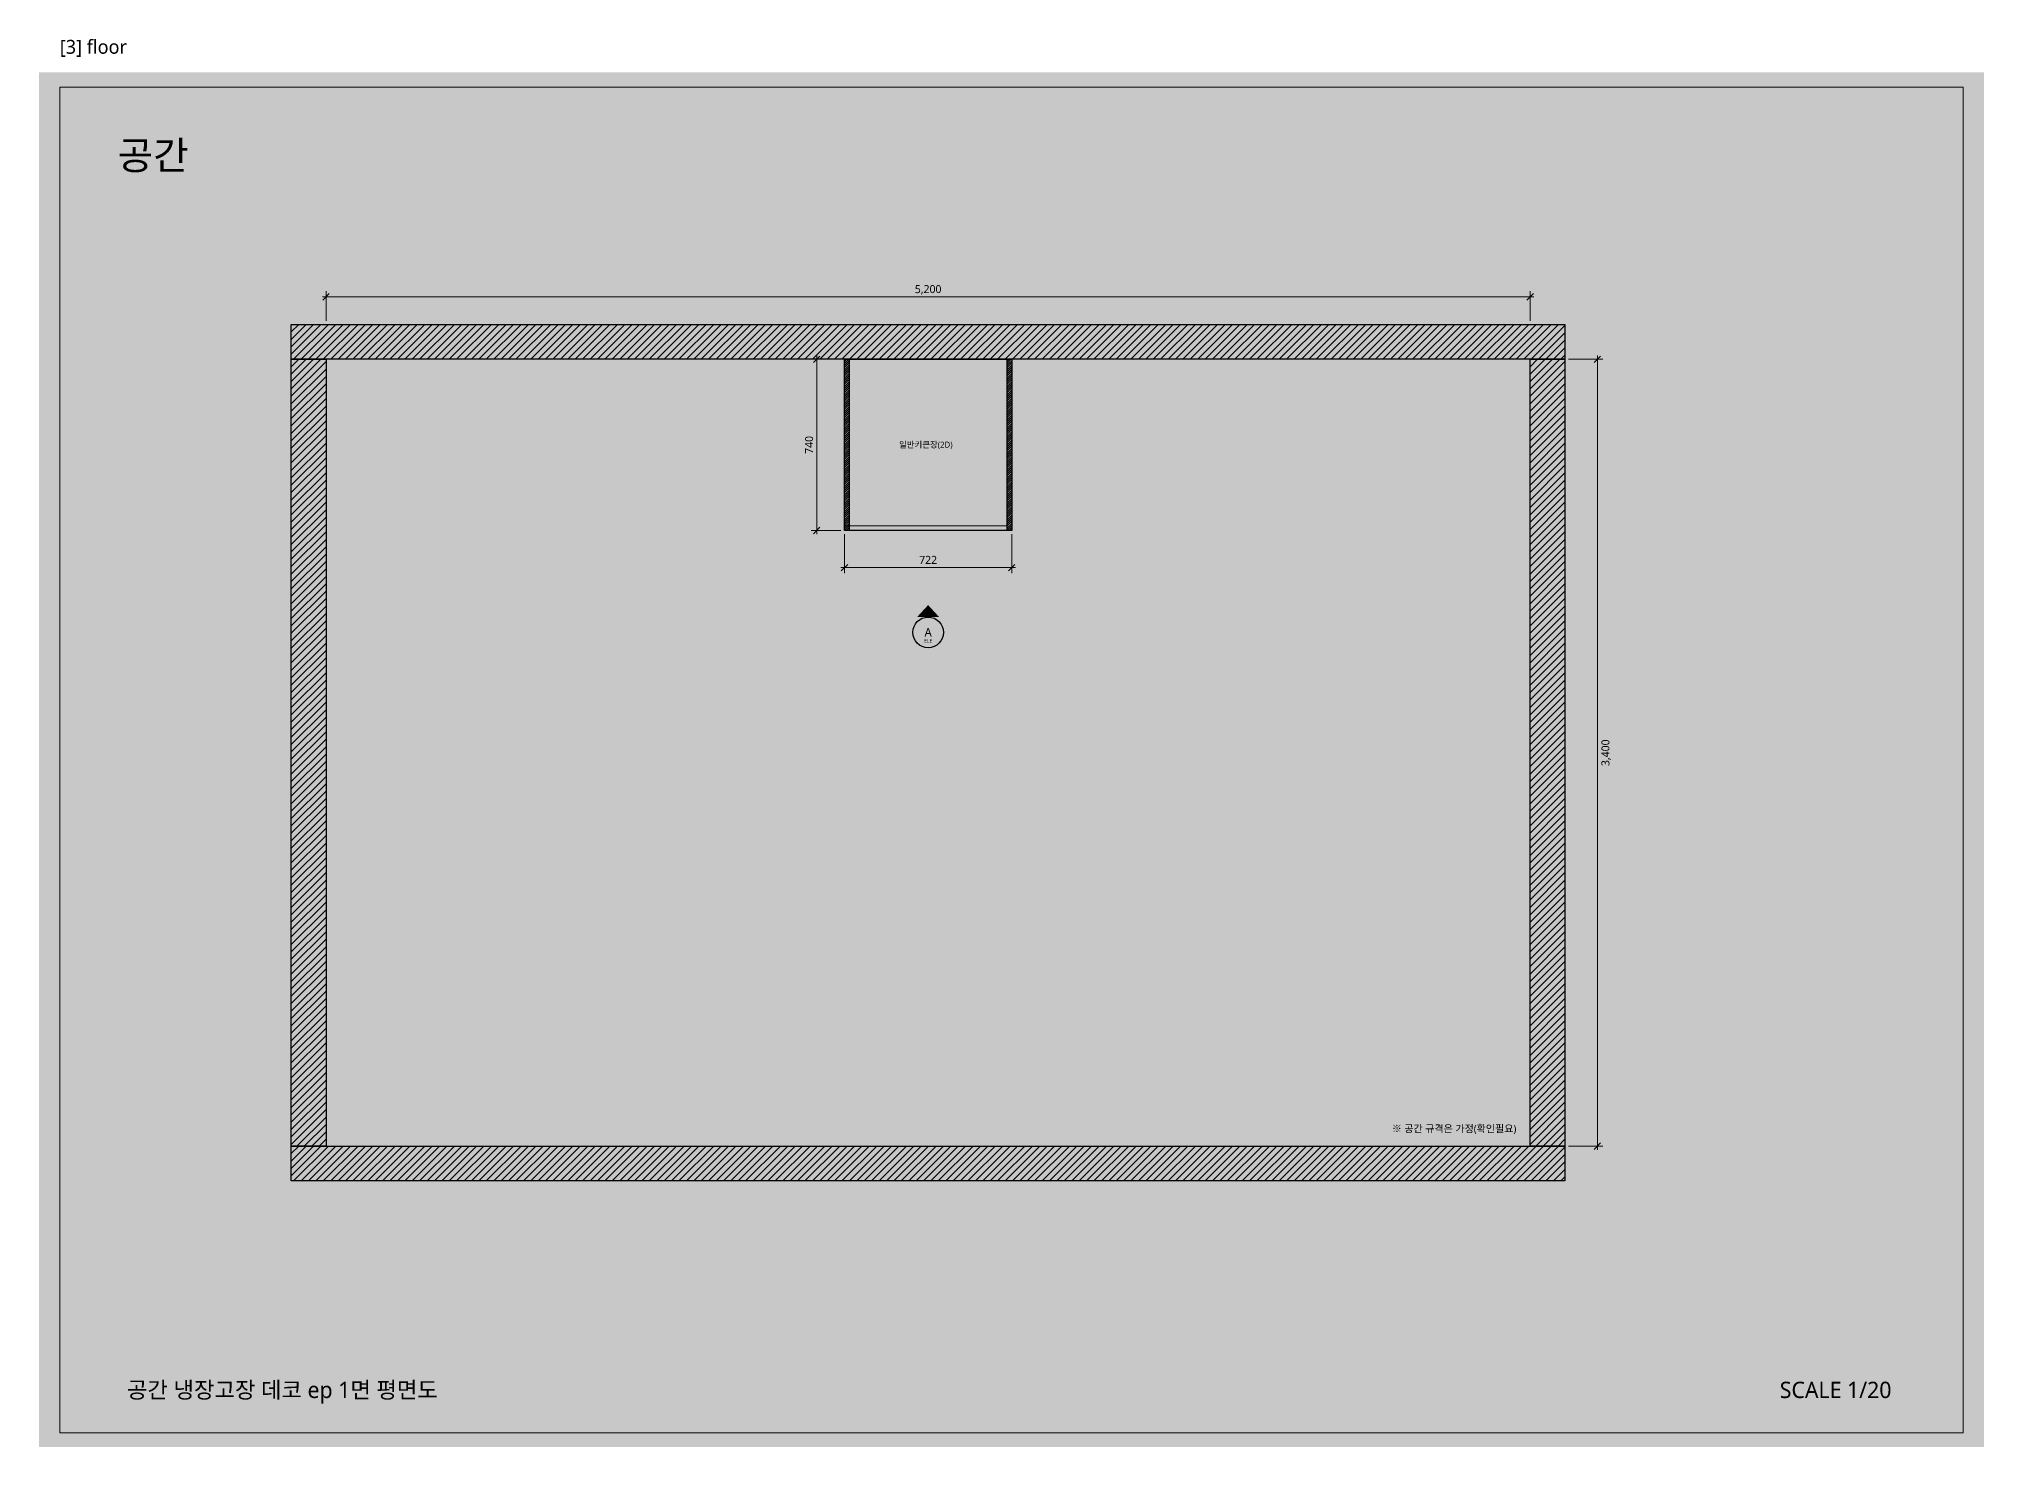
# Model space of a CAD drawing. Header units: millimetres. Extents: x 0 to 3420, y 0 to 304.
# Drawn here: x 1000 to 1420, y 0 to 304.2 of the extents above; entities that cross this region are included whole.
import ezdxf
from ezdxf.enums import TextEntityAlignment as Align

# ---------------------------------------------------------------- set-up
doc = ezdxf.new("R2010")
doc.units = ezdxf.units.MM
for name, color, linetype, lineweight, true_color in [('BG', 7, 'Continuous', 0, 0xffffff), ('DIM', 7, 'Continuous', 13, 0x969696), ('FRAME', 7, 'Continuous', 100, 0x000000), ('NOTE_RED', 7, 'Continuous', 25, 0xde0038), ('OUTLINE', 7, 'Continuous', 25, 0x000000), ('SHEET_FRAME_INFO', 7, 'Continuous', 0, 0x5a5a5a), ('TEXT', 7, 'Continuous', 13, 0x000000), ('THIN', 7, 'Continuous', 5, 0x6e6e6e)]:
    doc.layers.add(name, color=color, linetype=linetype, lineweight=lineweight, true_color=true_color)
doc.styles.add('MALGUN', font='malgun.ttf')

msp = doc.modelspace()

# ---------------------------------------------------------------- linework, layer by layer
at = {"layer": 'BG', "lineweight": 0, "true_color": 0xffffff}
msp.add_solid([(1000, 0), (1420, 0), (1000, 297), (1420, 297)], dxfattribs=at)
at = {"layer": 'DIM', "lineweight": 13, "true_color": 0x969696}
for p, q in [((1061.2, 248.5), (1322.8, 248.5)), ((1062, 243.3), (1062, 249.7)), ((1322, 243.3), (1322, 249.7)), ((1167.95, 235.8), (1167.95, 197.2)), ((1336.5, 235.8), (1336.5, 64.2)), ((1173.15, 235), (1166.75, 235)), ((1330.3, 235), (1337.7, 235)), ((1173.15, 198), (1166.75, 198)), ((1173.95, 197.2), (1173.95, 188.8)), ((1210.05, 197.2), (1210.05, 188.8)), ((1173.15, 190), (1210.85, 190)), ((1330.3, 65), (1337.7, 65))]:
    msp.add_line(p, q, dxfattribs=at)
at = {"layer": 'DIM', "lineweight": 13, "true_color": 0x5a5a5a}
for p, q in [((1061.3, 247.8), (1062.7, 249.2)), ((1321.3, 247.8), (1322.7, 249.2)), ((1167.25, 234.3), (1168.65, 235.7)), ((1335.8, 234.3), (1337.2, 235.7)), ((1167.25, 197.3), (1168.65, 198.7)), ((1173.25, 189.3), (1174.65, 190.7)), ((1209.35, 189.3), (1210.75, 190.7)), ((1335.8, 64.3), (1337.2, 65.7))]:
    msp.add_line(p, q, dxfattribs=at)
at = {"layer": 'FRAME', "lineweight": 13, "true_color": 0x000000}
msp.add_lwpolyline([(1004.5, 293.8), (1415.5, 293.8), (1415.5, 3.1), (1004.5, 3.1)], close=True, dxfattribs=at)
at = {"layer": 'OUTLINE', "lineweight": 25, "true_color": 0x000000}
for points in [[(1054.5, 242.5), (1329.5, 242.5), (1329.5, 235), (1054.5, 235)], [(1054.5, 235), (1062, 235), (1062, 65), (1054.5, 65)], [(1173.95, 235), (1174.95, 235), (1174.95, 198), (1173.95, 198)], [(1173.95, 235), (1210.05, 235), (1210.05, 198), (1173.95, 198)], [(1209.05, 235), (1210.05, 235), (1210.05, 198), (1209.05, 198)], [(1322, 235), (1329.5, 235), (1329.5, 65), (1322, 65)], [(1054.5, 65), (1329.5, 65), (1329.5, 57.5), (1054.5, 57.5)]]:
    msp.add_lwpolyline(points, close=True, dxfattribs=at)
msp.add_circle((1192, 176), 3.3, dxfattribs=at)
at = {"layer": 'OUTLINE', "lineweight": 0, "true_color": 0x000000}
msp.add_solid([(1189.6, 179.3), (1194.4, 179.3), (1192, 181.9)], dxfattribs=at)
at = {"layer": 'THIN', "lineweight": 5, "true_color": 0xa5a5a5}
for p, q in [((1054.5, 240.9), (1056.1, 242.5)), ((1054.5, 239.3), (1057.7, 242.5)), ((1054.5, 237.7), (1059.3, 242.5)), ((1054.5, 236.1), (1060.9, 242.5)), ((1055, 235), (1062.5, 242.5)), ((1056.6, 235), (1064.1, 242.5)), ((1058.2, 235), (1065.7, 242.5)), ((1059.8, 235), (1067.3, 242.5)), ((1061.4, 235), (1068.9, 242.5)), ((1063, 235), (1070.5, 242.5)), ((1064.6, 235), (1072.1, 242.5)), ((1066.2, 235), (1073.7, 242.5)), ((1067.8, 235), (1075.3, 242.5)), ((1069.4, 235), (1076.9, 242.5)), ((1071, 235), (1078.5, 242.5)), ((1072.6, 235), (1080.1, 242.5)), ((1074.2, 235), (1081.7, 242.5)), ((1075.8, 235), (1083.3, 242.5)), ((1077.4, 235), (1084.9, 242.5)), ((1079, 235), (1086.5, 242.5)), ((1080.6, 235), (1088.1, 242.5)), ((1082.2, 235), (1089.7, 242.5)), ((1083.8, 235), (1091.3, 242.5)), ((1085.4, 235), (1092.9, 242.5)), ((1087, 235), (1094.5, 242.5)), ((1088.6, 235), (1096.1, 242.5)), ((1090.2, 235), (1097.7, 242.5)), ((1091.8, 235), (1099.3, 242.5)), ((1093.4, 235), (1100.9, 242.5)), ((1095, 235), (1102.5, 242.5)), ((1096.6, 235), (1104.1, 242.5)), ((1098.2, 235), (1105.7, 242.5)), ((1099.8, 235), (1107.3, 242.5)), ((1101.4, 235), (1108.9, 242.5)), ((1103, 235), (1110.5, 242.5)), ((1104.6, 235), (1112.1, 242.5)), ((1106.2, 235), (1113.7, 242.5)), ((1107.8, 235), (1115.3, 242.5)), ((1109.4, 235), (1116.9, 242.5)), ((1111, 235), (1118.5, 242.5)), ((1112.6, 235), (1120.1, 242.5)), ((1114.2, 235), (1121.7, 242.5)), ((1115.8, 235), (1123.3, 242.5)), ((1117.4, 235), (1124.9, 242.5)), ((1119, 235), (1126.5, 242.5)), ((1120.6, 235), (1128.1, 242.5)), ((1122.2, 235), (1129.7, 242.5)), ((1123.8, 235), (1131.3, 242.5)), ((1125.4, 235), (1132.9, 242.5)), ((1127, 235), (1134.5, 242.5)), ((1128.6, 235), (1136.1, 242.5)), ((1130.2, 235), (1137.7, 242.5)), ((1131.8, 235), (1139.3, 242.5)), ((1133.4, 235), (1140.9, 242.5)), ((1135, 235), (1142.5, 242.5)), ((1136.6, 235), (1144.1, 242.5)), ((1138.2, 235), (1145.7, 242.5)), ((1139.8, 235), (1147.3, 242.5)), ((1141.4, 235), (1148.9, 242.5)), ((1143, 235), (1150.5, 242.5)), ((1144.6, 235), (1152.1, 242.5)), ((1146.2, 235), (1153.7, 242.5)), ((1147.8, 235), (1155.3, 242.5)), ((1149.4, 235), (1156.9, 242.5)), ((1151, 235), (1158.5, 242.5)), ((1152.6, 235), (1160.1, 242.5)), ((1154.2, 235), (1161.7, 242.5)), ((1155.8, 235), (1163.3, 242.5)), ((1157.4, 235), (1164.9, 242.5)), ((1159, 235), (1166.5, 242.5)), ((1160.6, 235), (1168.1, 242.5)), ((1162.2, 235), (1169.7, 242.5)), ((1163.8, 235), (1171.3, 242.5)), ((1165.4, 235), (1172.9, 242.5)), ((1167, 235), (1174.5, 242.5)), ((1168.6, 235), (1176.1, 242.5)), ((1170.2, 235), (1177.7, 242.5)), ((1171.8, 235), (1179.3, 242.5)), ((1173.4, 235), (1180.9, 242.5)), ((1175, 235), (1182.5, 242.5)), ((1176.6, 235), (1184.1, 242.5)), ((1178.2, 235), (1185.7, 242.5)), ((1179.8, 235), (1187.3, 242.5)), ((1181.4, 235), (1188.9, 242.5)), ((1183, 235), (1190.5, 242.5)), ((1184.6, 235), (1192.1, 242.5)), ((1186.2, 235), (1193.7, 242.5)), ((1187.8, 235), (1195.3, 242.5)), ((1189.4, 235), (1196.9, 242.5)), ((1191, 235), (1198.5, 242.5)), ((1192.6, 235), (1200.1, 242.5)), ((1194.2, 235), (1201.7, 242.5)), ((1195.8, 235), (1203.3, 242.5)), ((1197.4, 235), (1204.9, 242.5)), ((1199, 235), (1206.5, 242.5)), ((1200.6, 235), (1208.1, 242.5)), ((1202.2, 235), (1209.7, 242.5)), ((1203.8, 235), (1211.3, 242.5)), ((1205.4, 235), (1212.9, 242.5)), ((1207, 235), (1214.5, 242.5)), ((1208.6, 235), (1216.1, 242.5)), ((1210.2, 235), (1217.7, 242.5)), ((1211.8, 235), (1219.3, 242.5)), ((1213.4, 235), (1220.9, 242.5)), ((1215, 235), (1222.5, 242.5)), ((1216.6, 235), (1224.1, 242.5)), ((1218.2, 235), (1225.7, 242.5)), ((1219.8, 235), (1227.3, 242.5)), ((1221.4, 235), (1228.9, 242.5)), ((1223, 235), (1230.5, 242.5)), ((1224.6, 235), (1232.1, 242.5)), ((1226.2, 235), (1233.7, 242.5)), ((1227.8, 235), (1235.3, 242.5)), ((1229.4, 235), (1236.9, 242.5)), ((1231, 235), (1238.5, 242.5)), ((1232.6, 235), (1240.1, 242.5)), ((1234.2, 235), (1241.7, 242.5)), ((1235.8, 235), (1243.3, 242.5)), ((1237.4, 235), (1244.9, 242.5)), ((1239, 235), (1246.5, 242.5)), ((1240.6, 235), (1248.1, 242.5)), ((1242.2, 235), (1249.7, 242.5)), ((1243.8, 235), (1251.3, 242.5)), ((1245.4, 235), (1252.9, 242.5)), ((1247, 235), (1254.5, 242.5)), ((1248.6, 235), (1256.1, 242.5)), ((1250.2, 235), (1257.7, 242.5)), ((1251.8, 235), (1259.3, 242.5)), ((1253.4, 235), (1260.9, 242.5)), ((1255, 235), (1262.5, 242.5)), ((1256.6, 235), (1264.1, 242.5)), ((1258.2, 235), (1265.7, 242.5)), ((1259.8, 235), (1267.3, 242.5)), ((1261.4, 235), (1268.9, 242.5)), ((1263, 235), (1270.5, 242.5)), ((1264.6, 235), (1272.1, 242.5)), ((1266.2, 235), (1273.7, 242.5)), ((1267.8, 235), (1275.3, 242.5)), ((1269.4, 235), (1276.9, 242.5)), ((1271, 235), (1278.5, 242.5)), ((1272.6, 235), (1280.1, 242.5)), ((1274.2, 235), (1281.7, 242.5)), ((1275.8, 235), (1283.3, 242.5)), ((1277.4, 235), (1284.9, 242.5)), ((1279, 235), (1286.5, 242.5)), ((1280.6, 235), (1288.1, 242.5)), ((1282.2, 235), (1289.7, 242.5)), ((1283.8, 235), (1291.3, 242.5)), ((1285.4, 235), (1292.9, 242.5)), ((1287, 235), (1294.5, 242.5)), ((1288.6, 235), (1296.1, 242.5)), ((1290.2, 235), (1297.7, 242.5)), ((1291.8, 235), (1299.3, 242.5)), ((1293.4, 235), (1300.9, 242.5)), ((1295, 235), (1302.5, 242.5)), ((1296.6, 235), (1304.1, 242.5)), ((1298.2, 235), (1305.7, 242.5)), ((1299.8, 235), (1307.3, 242.5)), ((1301.4, 235), (1308.9, 242.5)), ((1303, 235), (1310.5, 242.5)), ((1304.6, 235), (1312.1, 242.5)), ((1306.2, 235), (1313.7, 242.5)), ((1307.8, 235), (1315.3, 242.5)), ((1309.4, 235), (1316.9, 242.5)), ((1311, 235), (1318.5, 242.5)), ((1312.6, 235), (1320.1, 242.5)), ((1314.2, 235), (1321.7, 242.5)), ((1315.8, 235), (1323.3, 242.5)), ((1317.4, 235), (1324.9, 242.5)), ((1319, 235), (1326.5, 242.5)), ((1320.6, 235), (1328.1, 242.5)), ((1322.2, 235), (1329.5, 242.3)), ((1323.8, 235), (1329.5, 240.7)), ((1325.4, 235), (1329.5, 239.1)), ((1327, 235), (1329.5, 237.5)), ((1328.6, 235), (1329.5, 235.9)), ((1054.5, 233.4), (1056.1, 235)), ((1054.5, 231.8), (1057.7, 235)), ((1054.5, 230.2), (1059.3, 235)), ((1054.5, 228.6), (1060.9, 235)), ((1054.5, 227), (1062, 234.5)), ((1054.5, 225.4), (1062, 232.9)), ((1054.5, 223.8), (1062, 231.3)), ((1173.95, 234.55), (1174.4, 235)), ((1173.95, 234.1), (1174.85, 235)), ((1173.95, 233.65), (1174.95, 234.65)), ((1173.95, 233.2), (1174.95, 234.2)), ((1173.95, 232.75), (1174.95, 233.75)), ((1173.95, 232.3), (1174.95, 233.3)), ((1173.95, 231.85), (1174.95, 232.85)), ((1173.95, 231.4), (1174.95, 232.4)), ((1173.95, 230.95), (1174.95, 231.95)), ((1173.95, 230.5), (1174.95, 231.5)), ((1173.95, 230.05), (1174.95, 231.05)), ((1209.05, 234.55), (1209.5, 235)), ((1209.05, 234.1), (1209.95, 235)), ((1209.05, 233.65), (1210.05, 234.65)), ((1209.05, 233.2), (1210.05, 234.2)), ((1209.05, 232.75), (1210.05, 233.75)), ((1209.05, 232.3), (1210.05, 233.3)), ((1209.05, 231.85), (1210.05, 232.85)), ((1209.05, 231.4), (1210.05, 232.4)), ((1209.05, 230.95), (1210.05, 231.95)), ((1209.05, 230.5), (1210.05, 231.5)), ((1209.05, 230.05), (1210.05, 231.05)), ((1322, 233.4), (1323.6, 235)), ((1322, 231.8), (1325.2, 235)), ((1322, 230.2), (1326.8, 235)), ((1322, 228.6), (1328.4, 235)), ((1322, 227), (1329.5, 234.5)), ((1322, 225.4), (1329.5, 232.9)), ((1322, 223.8), (1329.5, 231.3)), ((1054.5, 222.2), (1062, 229.7)), ((1054.5, 220.6), (1062, 228.1)), ((1173.95, 229.6), (1174.95, 230.6)), ((1173.95, 229.15), (1174.95, 230.15)), ((1173.95, 228.7), (1174.95, 229.7)), ((1173.95, 228.25), (1174.95, 229.25)), ((1173.95, 227.8), (1174.95, 228.8)), ((1173.95, 227.35), (1174.95, 228.35)), ((1173.95, 226.9), (1174.95, 227.9)), ((1173.95, 226.45), (1174.95, 227.45)), ((1173.95, 226), (1174.95, 227)), ((1209.05, 229.6), (1210.05, 230.6)), ((1209.05, 229.15), (1210.05, 230.15)), ((1209.05, 228.7), (1210.05, 229.7)), ((1209.05, 228.25), (1210.05, 229.25)), ((1209.05, 227.8), (1210.05, 228.8)), ((1209.05, 227.35), (1210.05, 228.35)), ((1209.05, 226.9), (1210.05, 227.9)), ((1209.05, 226.45), (1210.05, 227.45)), ((1209.05, 226), (1210.05, 227)), ((1322, 222.2), (1329.5, 229.7)), ((1322, 220.6), (1329.5, 228.1)), ((1054.5, 219), (1062, 226.5)), ((1054.5, 217.4), (1062, 224.9)), ((1054.5, 215.8), (1062, 223.3)), ((1173.95, 225.55), (1174.95, 226.55)), ((1173.95, 225.1), (1174.95, 226.1)), ((1173.95, 224.65), (1174.95, 225.65)), ((1173.95, 224.2), (1174.95, 225.2)), ((1173.95, 223.75), (1174.95, 224.75)), ((1173.95, 223.3), (1174.95, 224.3)), ((1173.95, 222.85), (1174.95, 223.85)), ((1173.95, 222.4), (1174.95, 223.4)), ((1173.95, 221.95), (1174.95, 222.95)), ((1209.05, 225.55), (1210.05, 226.55)), ((1209.05, 225.1), (1210.05, 226.1)), ((1209.05, 224.65), (1210.05, 225.65)), ((1209.05, 224.2), (1210.05, 225.2)), ((1209.05, 223.75), (1210.05, 224.75)), ((1209.05, 223.3), (1210.05, 224.3)), ((1209.05, 222.85), (1210.05, 223.85)), ((1209.05, 222.4), (1210.05, 223.4)), ((1209.05, 221.95), (1210.05, 222.95)), ((1322, 219), (1329.5, 226.5)), ((1322, 217.4), (1329.5, 224.9)), ((1322, 215.8), (1329.5, 223.3)), ((1054.5, 214.2), (1062, 221.7)), ((1054.5, 212.6), (1062, 220.1)), ((1054.5, 211), (1062, 218.5)), ((1173.95, 221.5), (1174.95, 222.5)), ((1173.95, 221.05), (1174.95, 222.05)), ((1173.95, 220.6), (1174.95, 221.6)), ((1173.95, 220.15), (1174.95, 221.15)), ((1173.95, 219.7), (1174.95, 220.7)), ((1173.95, 219.25), (1174.95, 220.25)), ((1173.95, 218.8), (1174.95, 219.8)), ((1173.95, 218.35), (1174.95, 219.35)), ((1173.95, 217.9), (1174.95, 218.9)), ((1173.95, 217.45), (1174.95, 218.45)), ((1209.05, 221.5), (1210.05, 222.5)), ((1209.05, 221.05), (1210.05, 222.05)), ((1209.05, 220.6), (1210.05, 221.6)), ((1209.05, 220.15), (1210.05, 221.15)), ((1209.05, 219.7), (1210.05, 220.7)), ((1209.05, 219.25), (1210.05, 220.25)), ((1209.05, 218.8), (1210.05, 219.8)), ((1209.05, 218.35), (1210.05, 219.35)), ((1209.05, 217.9), (1210.05, 218.9)), ((1209.05, 217.45), (1210.05, 218.45)), ((1322, 214.2), (1329.5, 221.7)), ((1322, 212.6), (1329.5, 220.1)), ((1322, 211), (1329.5, 218.5)), ((1054.5, 209.4), (1062, 216.9)), ((1054.5, 207.8), (1062, 215.3)), ((1173.95, 217), (1174.95, 218)), ((1173.95, 216.55), (1174.95, 217.55)), ((1173.95, 216.1), (1174.95, 217.1)), ((1173.95, 215.65), (1174.95, 216.65)), ((1173.95, 215.2), (1174.95, 216.2)), ((1173.95, 214.75), (1174.95, 215.75)), ((1173.95, 214.3), (1174.95, 215.3)), ((1173.95, 213.85), (1174.95, 214.85)), ((1173.95, 213.4), (1174.95, 214.4)), ((1209.05, 217), (1210.05, 218)), ((1209.05, 216.55), (1210.05, 217.55)), ((1209.05, 216.1), (1210.05, 217.1)), ((1209.05, 215.65), (1210.05, 216.65)), ((1209.05, 215.2), (1210.05, 216.2)), ((1209.05, 214.75), (1210.05, 215.75)), ((1209.05, 214.3), (1210.05, 215.3)), ((1209.05, 213.85), (1210.05, 214.85)), ((1209.05, 213.4), (1210.05, 214.4)), ((1322, 209.4), (1329.5, 216.9)), ((1322, 207.8), (1329.5, 215.3)), ((1054.5, 206.2), (1062, 213.7)), ((1054.5, 204.6), (1062, 212.1)), ((1054.5, 203), (1062, 210.5)), ((1173.95, 212.95), (1174.95, 213.95)), ((1173.95, 212.5), (1174.95, 213.5)), ((1173.95, 212.05), (1174.95, 213.05)), ((1173.95, 211.6), (1174.95, 212.6)), ((1173.95, 211.15), (1174.95, 212.15)), ((1173.95, 210.7), (1174.95, 211.7)), ((1173.95, 210.25), (1174.95, 211.25)), ((1173.95, 209.8), (1174.95, 210.8)), ((1173.95, 209.35), (1174.95, 210.35)), ((1209.05, 212.95), (1210.05, 213.95)), ((1209.05, 212.5), (1210.05, 213.5)), ((1209.05, 212.05), (1210.05, 213.05)), ((1209.05, 211.6), (1210.05, 212.6)), ((1209.05, 211.15), (1210.05, 212.15)), ((1209.05, 210.7), (1210.05, 211.7)), ((1209.05, 210.25), (1210.05, 211.25)), ((1209.05, 209.8), (1210.05, 210.8)), ((1209.05, 209.35), (1210.05, 210.35)), ((1322, 206.2), (1329.5, 213.7)), ((1322, 204.6), (1329.5, 212.1)), ((1322, 203), (1329.5, 210.5)), ((1054.5, 201.4), (1062, 208.9)), ((1054.5, 199.8), (1062, 207.3)), ((1173.95, 208.9), (1174.95, 209.9)), ((1173.95, 208.45), (1174.95, 209.45)), ((1173.95, 208), (1174.95, 209)), ((1173.95, 207.55), (1174.95, 208.55)), ((1173.95, 207.1), (1174.95, 208.1)), ((1173.95, 206.65), (1174.95, 207.65)), ((1173.95, 206.2), (1174.95, 207.2)), ((1173.95, 205.75), (1174.95, 206.75)), ((1173.95, 205.3), (1174.95, 206.3)), ((1173.95, 204.85), (1174.95, 205.85)), ((1209.05, 208.9), (1210.05, 209.9)), ((1209.05, 208.45), (1210.05, 209.45)), ((1209.05, 208), (1210.05, 209)), ((1209.05, 207.55), (1210.05, 208.55)), ((1209.05, 207.1), (1210.05, 208.1)), ((1209.05, 206.65), (1210.05, 207.65)), ((1209.05, 206.2), (1210.05, 207.2)), ((1209.05, 205.75), (1210.05, 206.75)), ((1209.05, 205.3), (1210.05, 206.3)), ((1209.05, 204.85), (1210.05, 205.85)), ((1322, 201.4), (1329.5, 208.9)), ((1322, 199.8), (1329.5, 207.3)), ((1054.5, 198.2), (1062, 205.7)), ((1054.5, 196.6), (1062, 204.1)), ((1054.5, 195), (1062, 202.5)), ((1173.95, 204.4), (1174.95, 205.4)), ((1173.95, 203.95), (1174.95, 204.95)), ((1173.95, 203.5), (1174.95, 204.5)), ((1173.95, 203.05), (1174.95, 204.05)), ((1173.95, 202.6), (1174.95, 203.6)), ((1173.95, 202.15), (1174.95, 203.15)), ((1173.95, 201.7), (1174.95, 202.7)), ((1173.95, 201.25), (1174.95, 202.25)), ((1173.95, 200.8), (1174.95, 201.8)), ((1209.05, 204.4), (1210.05, 205.4)), ((1209.05, 203.95), (1210.05, 204.95)), ((1209.05, 203.5), (1210.05, 204.5)), ((1209.05, 203.05), (1210.05, 204.05)), ((1209.05, 202.6), (1210.05, 203.6)), ((1209.05, 202.15), (1210.05, 203.15)), ((1209.05, 201.7), (1210.05, 202.7)), ((1209.05, 201.25), (1210.05, 202.25)), ((1209.05, 200.8), (1210.05, 201.8)), ((1322, 198.2), (1329.5, 205.7)), ((1322, 196.6), (1329.5, 204.1)), ((1322, 195), (1329.5, 202.5)), ((1054.5, 193.4), (1062, 200.9)), ((1054.5, 191.8), (1062, 199.3)), ((1054.5, 190.2), (1062, 197.7)), ((1173.95, 200.35), (1174.95, 201.35)), ((1173.95, 199.9), (1174.95, 200.9)), ((1173.95, 199.45), (1174.95, 200.45)), ((1173.95, 199), (1174.95, 200)), ((1173.95, 198.55), (1174.95, 199.55)), ((1173.95, 198.1), (1174.95, 199.1)), ((1174.3, 198), (1174.95, 198.65)), ((1174.75, 198), (1174.95, 198.2)), ((1209.05, 200.35), (1210.05, 201.35)), ((1209.05, 199.9), (1210.05, 200.9)), ((1209.05, 199.45), (1210.05, 200.45)), ((1209.05, 199), (1210.05, 200)), ((1209.05, 198.55), (1210.05, 199.55)), ((1209.05, 198.1), (1210.05, 199.1)), ((1209.4, 198), (1210.05, 198.65)), ((1209.85, 198), (1210.05, 198.2)), ((1322, 193.4), (1329.5, 200.9)), ((1322, 191.8), (1329.5, 199.3)), ((1322, 190.2), (1329.5, 197.7)), ((1054.5, 188.6), (1062, 196.1)), ((1054.5, 187), (1062, 194.5)), ((1322, 188.6), (1329.5, 196.1)), ((1322, 187), (1329.5, 194.5)), ((1054.5, 185.4), (1062, 192.9)), ((1054.5, 183.8), (1062, 191.3)), ((1054.5, 182.2), (1062, 189.7)), ((1322, 185.4), (1329.5, 192.9)), ((1322, 183.8), (1329.5, 191.3)), ((1322, 182.2), (1329.5, 189.7)), ((1054.5, 180.6), (1062, 188.1)), ((1054.5, 179), (1062, 186.5)), ((1054.5, 177.4), (1062, 184.9)), ((1322, 180.6), (1329.5, 188.1)), ((1322, 179), (1329.5, 186.5)), ((1322, 177.4), (1329.5, 184.9)), ((1054.5, 175.8), (1062, 183.3)), ((1054.5, 174.2), (1062, 181.7)), ((1322, 175.8), (1329.5, 183.3)), ((1322, 174.2), (1329.5, 181.7)), ((1054.5, 172.6), (1062, 180.1)), ((1054.5, 171), (1062, 178.5)), ((1054.5, 169.4), (1062, 176.9)), ((1322, 172.6), (1329.5, 180.1)), ((1322, 171), (1329.5, 178.5)), ((1322, 169.4), (1329.5, 176.9)), ((1054.5, 167.8), (1062, 175.3)), ((1054.5, 166.2), (1062, 173.7)), ((1322, 167.8), (1329.5, 175.3)), ((1322, 166.2), (1329.5, 173.7)), ((1054.5, 164.6), (1062, 172.1)), ((1054.5, 163), (1062, 170.5)), ((1054.5, 161.4), (1062, 168.9)), ((1322, 164.6), (1329.5, 172.1)), ((1322, 163), (1329.5, 170.5)), ((1322, 161.4), (1329.5, 168.9)), ((1054.5, 159.8), (1062, 167.3)), ((1054.5, 158.2), (1062, 165.7)), ((1054.5, 156.6), (1062, 164.1)), ((1322, 159.8), (1329.5, 167.3)), ((1322, 158.2), (1329.5, 165.7)), ((1322, 156.6), (1329.5, 164.1)), ((1054.5, 155), (1062, 162.5)), ((1054.5, 153.4), (1062, 160.9)), ((1322, 155), (1329.5, 162.5)), ((1322, 153.4), (1329.5, 160.9)), ((1054.5, 151.8), (1062, 159.3)), ((1054.5, 150.2), (1062, 157.7)), ((1054.5, 148.6), (1062, 156.1)), ((1322, 151.8), (1329.5, 159.3)), ((1322, 150.2), (1329.5, 157.7)), ((1322, 148.6), (1329.5, 156.1)), ((1054.5, 147), (1062, 154.5)), ((1054.5, 145.4), (1062, 152.9)), ((1054.5, 143.8), (1062, 151.3)), ((1322, 147), (1329.5, 154.5)), ((1322, 145.4), (1329.5, 152.9)), ((1322, 143.8), (1329.5, 151.3)), ((1054.5, 142.2), (1062, 149.7)), ((1054.5, 140.6), (1062, 148.1)), ((1322, 142.2), (1329.5, 149.7)), ((1322, 140.6), (1329.5, 148.1)), ((1054.5, 139), (1062, 146.5)), ((1054.5, 137.4), (1062, 144.9)), ((1054.5, 135.8), (1062, 143.3)), ((1322, 139), (1329.5, 146.5)), ((1322, 137.4), (1329.5, 144.9)), ((1322, 135.8), (1329.5, 143.3)), ((1054.5, 134.2), (1062, 141.7)), ((1054.5, 132.6), (1062, 140.1)), ((1322, 134.2), (1329.5, 141.7)), ((1322, 132.6), (1329.5, 140.1)), ((1054.5, 131), (1062, 138.5)), ((1054.5, 129.4), (1062, 136.9)), ((1054.5, 127.8), (1062, 135.3)), ((1322, 131), (1329.5, 138.5)), ((1322, 129.4), (1329.5, 136.9)), ((1322, 127.8), (1329.5, 135.3)), ((1054.5, 126.2), (1062, 133.7)), ((1054.5, 124.6), (1062, 132.1)), ((1054.5, 123), (1062, 130.5)), ((1322, 126.2), (1329.5, 133.7)), ((1322, 124.6), (1329.5, 132.1)), ((1322, 123), (1329.5, 130.5)), ((1054.5, 121.4), (1062, 128.9)), ((1054.5, 119.8), (1062, 127.3)), ((1322, 121.4), (1329.5, 128.9)), ((1322, 119.8), (1329.5, 127.3)), ((1054.5, 118.2), (1062, 125.7)), ((1054.5, 116.6), (1062, 124.1)), ((1054.5, 115), (1062, 122.5)), ((1322, 118.2), (1329.5, 125.7)), ((1322, 116.6), (1329.5, 124.1)), ((1322, 115), (1329.5, 122.5)), ((1054.5, 113.4), (1062, 120.9)), ((1054.5, 111.8), (1062, 119.3)), ((1054.5, 110.2), (1062, 117.7)), ((1322, 113.4), (1329.5, 120.9)), ((1322, 111.8), (1329.5, 119.3)), ((1322, 110.2), (1329.5, 117.7)), ((1054.5, 108.6), (1062, 116.1)), ((1054.5, 107), (1062, 114.5)), ((1322, 108.6), (1329.5, 116.1)), ((1322, 107), (1329.5, 114.5)), ((1054.5, 105.4), (1062, 112.9)), ((1054.5, 103.8), (1062, 111.3)), ((1054.5, 102.2), (1062, 109.7)), ((1322, 105.4), (1329.5, 112.9)), ((1322, 103.8), (1329.5, 111.3)), ((1322, 102.2), (1329.5, 109.7)), ((1054.5, 100.6), (1062, 108.1)), ((1054.5, 99), (1062, 106.5)), ((1322, 100.6), (1329.5, 108.1)), ((1322, 99), (1329.5, 106.5)), ((1054.5, 97.4), (1062, 104.9)), ((1054.5, 95.8), (1062, 103.3)), ((1054.5, 94.2), (1062, 101.7)), ((1322, 97.4), (1329.5, 104.9)), ((1322, 95.8), (1329.5, 103.3)), ((1322, 94.2), (1329.5, 101.7)), ((1054.5, 92.6), (1062, 100.1)), ((1054.5, 91), (1062, 98.5)), ((1054.5, 89.4), (1062, 96.9)), ((1322, 92.6), (1329.5, 100.1)), ((1322, 91), (1329.5, 98.5)), ((1322, 89.4), (1329.5, 96.9)), ((1054.5, 87.8), (1062, 95.3)), ((1054.5, 86.2), (1062, 93.7)), ((1322, 87.8), (1329.5, 95.3)), ((1322, 86.2), (1329.5, 93.7)), ((1054.5, 84.6), (1062, 92.1)), ((1054.5, 83), (1062, 90.5)), ((1054.5, 81.4), (1062, 88.9)), ((1322, 84.6), (1329.5, 92.1)), ((1322, 83), (1329.5, 90.5)), ((1322, 81.4), (1329.5, 88.9)), ((1054.5, 79.8), (1062, 87.3)), ((1054.5, 78.2), (1062, 85.7)), ((1054.5, 76.6), (1062, 84.1)), ((1322, 79.8), (1329.5, 87.3)), ((1322, 78.2), (1329.5, 85.7)), ((1322, 76.6), (1329.5, 84.1)), ((1054.5, 75), (1062, 82.5)), ((1054.5, 73.4), (1062, 80.9)), ((1322, 75), (1329.5, 82.5)), ((1322, 73.4), (1329.5, 80.9)), ((1054.5, 71.8), (1062, 79.3)), ((1054.5, 70.2), (1062, 77.7)), ((1054.5, 68.6), (1062, 76.1)), ((1322, 71.8), (1329.5, 79.3)), ((1322, 70.2), (1329.5, 77.7)), ((1322, 68.6), (1329.5, 76.1)), ((1054.5, 67), (1062, 74.5)), ((1054.5, 65.4), (1062, 72.9)), ((1322, 67), (1329.5, 74.5)), ((1322, 65.4), (1329.5, 72.9)), ((1055.7, 65), (1062, 71.3)), ((1057.3, 65), (1062, 69.7)), ((1058.9, 65), (1062, 68.1)), ((1323.2, 65), (1329.5, 71.3)), ((1324.8, 65), (1329.5, 69.7)), ((1326.4, 65), (1329.5, 68.1)), ((1054.5, 63.4), (1056.1, 65)), ((1054.5, 61.8), (1057.7, 65)), ((1054.5, 60.2), (1059.3, 65)), ((1054.5, 58.6), (1060.9, 65)), ((1055, 57.5), (1062.5, 65)), ((1056.6, 57.5), (1064.1, 65)), ((1058.2, 57.5), (1065.7, 65)), ((1059.8, 57.5), (1067.3, 65)), ((1060.5, 65), (1062, 66.5)), ((1061.4, 57.5), (1068.9, 65)), ((1063, 57.5), (1070.5, 65)), ((1064.6, 57.5), (1072.1, 65)), ((1066.2, 57.5), (1073.7, 65)), ((1067.8, 57.5), (1075.3, 65)), ((1069.4, 57.5), (1076.9, 65)), ((1071, 57.5), (1078.5, 65)), ((1072.6, 57.5), (1080.1, 65)), ((1074.2, 57.5), (1081.7, 65)), ((1075.8, 57.5), (1083.3, 65)), ((1077.4, 57.5), (1084.9, 65)), ((1079, 57.5), (1086.5, 65)), ((1080.6, 57.5), (1088.1, 65)), ((1082.2, 57.5), (1089.7, 65)), ((1083.8, 57.5), (1091.3, 65)), ((1085.4, 57.5), (1092.9, 65)), ((1087, 57.5), (1094.5, 65)), ((1088.6, 57.5), (1096.1, 65)), ((1090.2, 57.5), (1097.7, 65)), ((1091.8, 57.5), (1099.3, 65)), ((1093.4, 57.5), (1100.9, 65)), ((1095, 57.5), (1102.5, 65)), ((1096.6, 57.5), (1104.1, 65)), ((1098.2, 57.5), (1105.7, 65)), ((1099.8, 57.5), (1107.3, 65)), ((1101.4, 57.5), (1108.9, 65)), ((1103, 57.5), (1110.5, 65)), ((1104.6, 57.5), (1112.1, 65)), ((1106.2, 57.5), (1113.7, 65)), ((1107.8, 57.5), (1115.3, 65)), ((1109.4, 57.5), (1116.9, 65)), ((1111, 57.5), (1118.5, 65)), ((1112.6, 57.5), (1120.1, 65)), ((1114.2, 57.5), (1121.7, 65)), ((1115.8, 57.5), (1123.3, 65)), ((1117.4, 57.5), (1124.9, 65)), ((1119, 57.5), (1126.5, 65)), ((1120.6, 57.5), (1128.1, 65)), ((1122.2, 57.5), (1129.7, 65)), ((1123.8, 57.5), (1131.3, 65)), ((1125.4, 57.5), (1132.9, 65)), ((1127, 57.5), (1134.5, 65)), ((1128.6, 57.5), (1136.1, 65)), ((1130.2, 57.5), (1137.7, 65)), ((1131.8, 57.5), (1139.3, 65)), ((1133.4, 57.5), (1140.9, 65)), ((1135, 57.5), (1142.5, 65)), ((1136.6, 57.5), (1144.1, 65)), ((1138.2, 57.5), (1145.7, 65)), ((1139.8, 57.5), (1147.3, 65)), ((1141.4, 57.5), (1148.9, 65)), ((1143, 57.5), (1150.5, 65)), ((1144.6, 57.5), (1152.1, 65)), ((1146.2, 57.5), (1153.7, 65)), ((1147.8, 57.5), (1155.3, 65)), ((1149.4, 57.5), (1156.9, 65)), ((1151, 57.5), (1158.5, 65)), ((1152.6, 57.5), (1160.1, 65)), ((1154.2, 57.5), (1161.7, 65)), ((1155.8, 57.5), (1163.3, 65)), ((1157.4, 57.5), (1164.9, 65)), ((1159, 57.5), (1166.5, 65)), ((1160.6, 57.5), (1168.1, 65)), ((1162.2, 57.5), (1169.7, 65)), ((1163.8, 57.5), (1171.3, 65)), ((1165.4, 57.5), (1172.9, 65)), ((1167, 57.5), (1174.5, 65)), ((1168.6, 57.5), (1176.1, 65)), ((1170.2, 57.5), (1177.7, 65)), ((1171.8, 57.5), (1179.3, 65)), ((1173.4, 57.5), (1180.9, 65)), ((1175, 57.5), (1182.5, 65)), ((1176.6, 57.5), (1184.1, 65)), ((1178.2, 57.5), (1185.7, 65)), ((1179.8, 57.5), (1187.3, 65)), ((1181.4, 57.5), (1188.9, 65)), ((1183, 57.5), (1190.5, 65)), ((1184.6, 57.5), (1192.1, 65)), ((1186.2, 57.5), (1193.7, 65)), ((1187.8, 57.5), (1195.3, 65)), ((1189.4, 57.5), (1196.9, 65)), ((1191, 57.5), (1198.5, 65)), ((1192.6, 57.5), (1200.1, 65)), ((1194.2, 57.5), (1201.7, 65)), ((1195.8, 57.5), (1203.3, 65)), ((1197.4, 57.5), (1204.9, 65)), ((1199, 57.5), (1206.5, 65)), ((1200.6, 57.5), (1208.1, 65)), ((1202.2, 57.5), (1209.7, 65)), ((1203.8, 57.5), (1211.3, 65)), ((1205.4, 57.5), (1212.9, 65)), ((1207, 57.5), (1214.5, 65)), ((1208.6, 57.5), (1216.1, 65)), ((1210.2, 57.5), (1217.7, 65)), ((1211.8, 57.5), (1219.3, 65)), ((1213.4, 57.5), (1220.9, 65)), ((1215, 57.5), (1222.5, 65)), ((1216.6, 57.5), (1224.1, 65)), ((1218.2, 57.5), (1225.7, 65)), ((1219.8, 57.5), (1227.3, 65)), ((1221.4, 57.5), (1228.9, 65)), ((1223, 57.5), (1230.5, 65)), ((1224.6, 57.5), (1232.1, 65)), ((1226.2, 57.5), (1233.7, 65)), ((1227.8, 57.5), (1235.3, 65)), ((1229.4, 57.5), (1236.9, 65)), ((1231, 57.5), (1238.5, 65)), ((1232.6, 57.5), (1240.1, 65)), ((1234.2, 57.5), (1241.7, 65)), ((1235.8, 57.5), (1243.3, 65)), ((1237.4, 57.5), (1244.9, 65)), ((1239, 57.5), (1246.5, 65)), ((1240.6, 57.5), (1248.1, 65)), ((1242.2, 57.5), (1249.7, 65)), ((1243.8, 57.5), (1251.3, 65)), ((1245.4, 57.5), (1252.9, 65)), ((1247, 57.5), (1254.5, 65)), ((1248.6, 57.5), (1256.1, 65)), ((1250.2, 57.5), (1257.7, 65)), ((1251.8, 57.5), (1259.3, 65)), ((1253.4, 57.5), (1260.9, 65)), ((1255, 57.5), (1262.5, 65)), ((1256.6, 57.5), (1264.1, 65)), ((1258.2, 57.5), (1265.7, 65)), ((1259.8, 57.5), (1267.3, 65)), ((1261.4, 57.5), (1268.9, 65)), ((1263, 57.5), (1270.5, 65)), ((1264.6, 57.5), (1272.1, 65)), ((1266.2, 57.5), (1273.7, 65)), ((1267.8, 57.5), (1275.3, 65)), ((1269.4, 57.5), (1276.9, 65)), ((1271, 57.5), (1278.5, 65)), ((1272.6, 57.5), (1280.1, 65)), ((1274.2, 57.5), (1281.7, 65)), ((1275.8, 57.5), (1283.3, 65)), ((1277.4, 57.5), (1284.9, 65)), ((1279, 57.5), (1286.5, 65)), ((1280.6, 57.5), (1288.1, 65)), ((1282.2, 57.5), (1289.7, 65)), ((1283.8, 57.5), (1291.3, 65)), ((1285.4, 57.5), (1292.9, 65)), ((1287, 57.5), (1294.5, 65)), ((1288.6, 57.5), (1296.1, 65)), ((1290.2, 57.5), (1297.7, 65)), ((1291.8, 57.5), (1299.3, 65)), ((1293.4, 57.5), (1300.9, 65)), ((1295, 57.5), (1302.5, 65)), ((1296.6, 57.5), (1304.1, 65)), ((1298.2, 57.5), (1305.7, 65)), ((1299.8, 57.5), (1307.3, 65)), ((1301.4, 57.5), (1308.9, 65)), ((1303, 57.5), (1310.5, 65)), ((1304.6, 57.5), (1312.1, 65)), ((1306.2, 57.5), (1313.7, 65)), ((1307.8, 57.5), (1315.3, 65)), ((1309.4, 57.5), (1316.9, 65)), ((1311, 57.5), (1318.5, 65)), ((1312.6, 57.5), (1320.1, 65)), ((1314.2, 57.5), (1321.7, 65)), ((1315.8, 57.5), (1323.3, 65)), ((1317.4, 57.5), (1324.9, 65)), ((1319, 57.5), (1326.5, 65)), ((1320.6, 57.5), (1328.1, 65)), ((1322.2, 57.5), (1329.5, 64.8)), ((1323.8, 57.5), (1329.5, 63.2)), ((1328, 65), (1329.5, 66.5)), ((1325.4, 57.5), (1329.5, 61.6)), ((1327, 57.5), (1329.5, 60)), ((1328.6, 57.5), (1329.5, 58.4))]:
    msp.add_line(p, q, dxfattribs=at)
at = {"layer": 'THIN', "lineweight": 5, "true_color": 0x6e6e6e}
msp.add_line((1173.95, 199), (1209.05, 199), dxfattribs=at)
for points in [[(1173.95, 235), (1209.05, 235), (1209.05, 198), (1173.95, 198)], [(1209.05, 235), (1210.05, 235), (1210.05, 198), (1209.05, 198)]]:
    msp.add_lwpolyline(points, close=True, dxfattribs=at)

# ---------------------------------------------------------------- texts
at = {"layer": 'NOTE_RED', "true_color": 0xde0038, "style": 'MALGUN'}
msp.add_text('※ 공간 규격은 가정(확인필요)', height=1.584, dxfattribs=at).set_placement((1319, 68), align=Align.RIGHT)
at = {"layer": 'SHEET_FRAME_INFO', "true_color": 0x5a5a5a, "style": 'MALGUN'}
msp.add_text('[3] floor', height=3, dxfattribs=at).set_placement((1004.5, 301))
at = {"layer": 'TEXT', "true_color": 0x000000, "style": 'MALGUN'}
for s, height, p in [('공간', 6.12, (1017, 276)), ('공간 냉장고장 데코 ep 1면 평면도', 3.528, (1019, 10.6))]:
    msp.add_text(s, height=height, dxfattribs=at).set_placement(p)
for s, height, p in [('5,200', 1.728, (1192, 249.3)), ('722', 1.728, (1192, 190.8)), ('A', 1.872, (1192, 175.1)), ('ELE', 0.792, (1192, 173.8))]:
    msp.add_text(s, height=height, dxfattribs=at).set_placement(p, align=Align.CENTER)
for s, p in [('740', (1167.15, 216.5)), ('3,400', (1339.1, 150))]:
    msp.add_text(s, height=1.728, rotation=90, dxfattribs=at).set_placement(p, align=Align.CENTER)
at = {"layer": 'TEXT', "true_color": 0x5a5a5a, "style": 'MALGUN'}
msp.add_text('일반키큰장(2D)', height=1.296, dxfattribs=at).set_placement((1191.5, 215.9), align=Align.CENTER)
at = {"layer": 'TEXT', "true_color": 0x000000, "style": 'MALGUN'}
msp.add_text('SCALE 1/20', height=3.528, dxfattribs=at).set_placement((1400, 10.6), align=Align.RIGHT)

doc.saveas('drawing.dxf')
